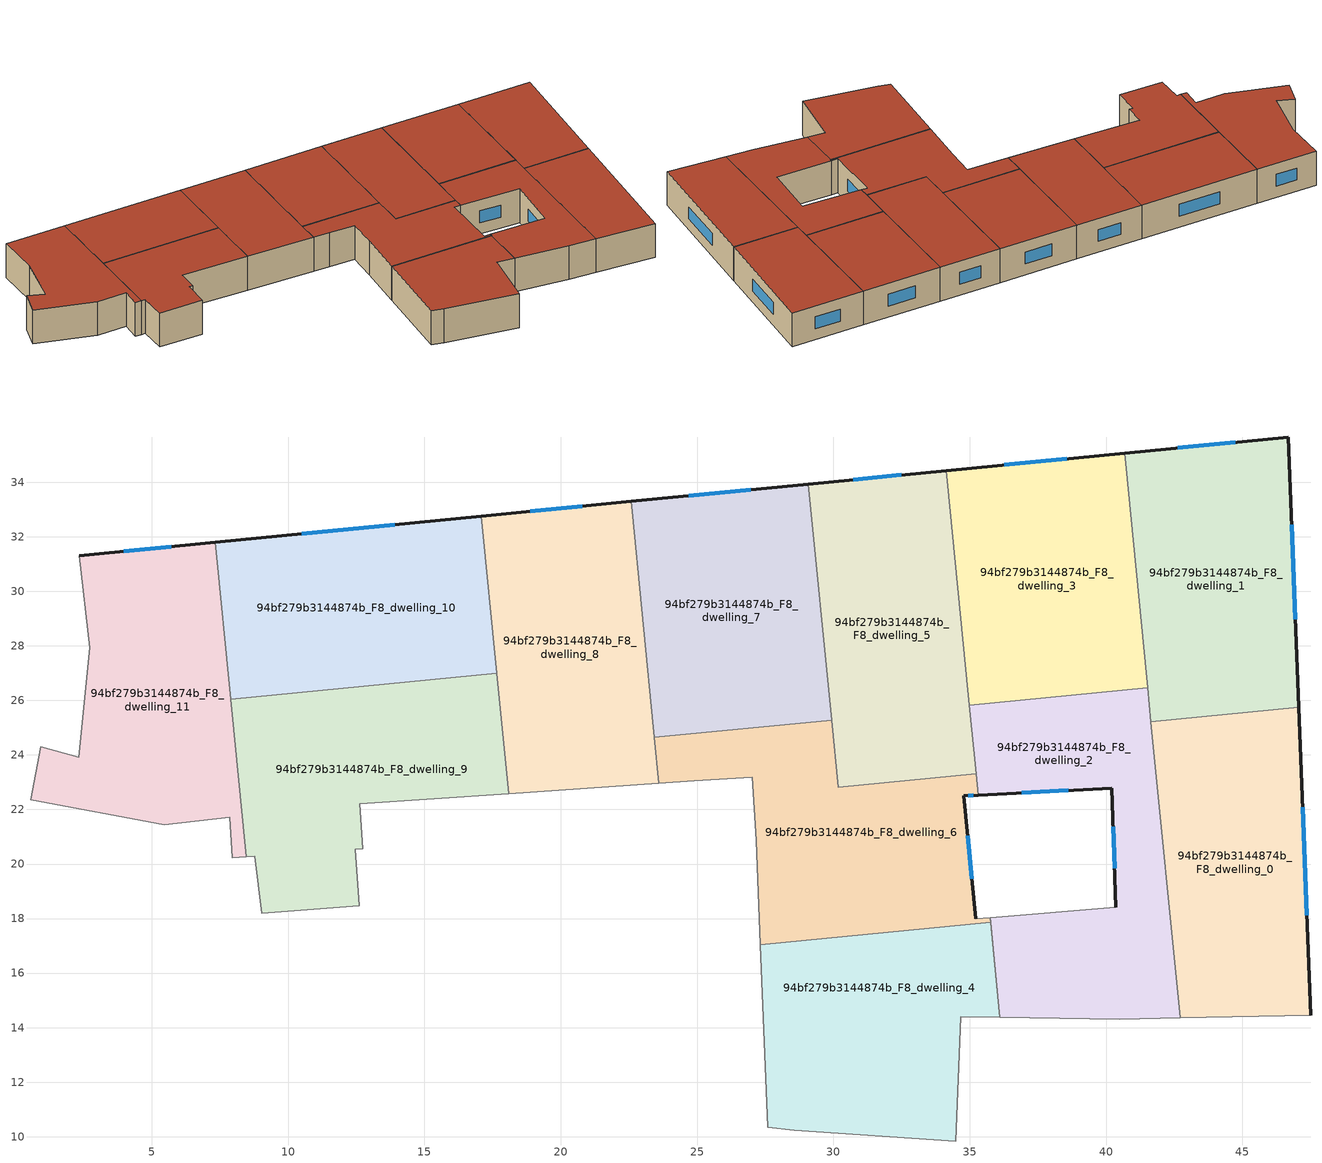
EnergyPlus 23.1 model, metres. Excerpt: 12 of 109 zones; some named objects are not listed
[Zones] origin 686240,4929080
94bf279b3144874b_F8_dwelling_0
 floor to 94bf279b3144874b_F7_dwelling_0 (EU_floor_Construction): 47.06,25.75 47.5,14.45 42.71,14.36 41.65,25.22 z24
 wall outside (EU_wall_Construction): 47.5,14.45 47.06,25.75 z24:27
 wall adiabatic (EU_wall_Construction): 42.71,14.36 47.5,14.45 z24:27
 wall to 94bf279b3144874b_F8_dwelling_1 (EU_wall_Construction): 47.06,25.75 41.65,25.22 z24:27
 wall to 94bf279b3144874b_F8_dwelling_2 (EU_wall_Construction): 41.65,25.22 42.71,14.36 z24:27
 window (EU_Window_Construction): 47.36,18.13 47.21,22.08 z24.98:26.02
 roof outside (EU_roof_Construction): 47.5,14.45 47.06,25.75 41.65,25.22 42.71,14.36 z27
94bf279b3144874b_F8_dwelling_1
 floor to 94bf279b3144874b_F7_dwelling_1 (EU_floor_Construction): 46.68,35.66 47.06,25.75 41.65,25.22 40.68,35.07 z24
 wall outside (EU_wall_Construction): 47.06,25.75 46.68,35.66 40.68,35.07 z24:27
 wall to 94bf279b3144874b_F8_dwelling_3 (EU_wall_Construction): 40.68,35.07 41.52,26.47 z24:27
 wall to 94bf279b3144874b_F8_dwelling_2 (EU_wall_Construction): 41.52,26.47 41.64,25.22 z24:27
 window (EU_Window_Construction): 46.94,28.97 46.81,32.44 / 44.73,35.47 42.63,35.26 z24.98:26.02
 roof outside (EU_roof_Construction): 47.06,25.75 46.68,35.66 40.68,35.07 41.65,25.22 z27
94bf279b3144874b_F8_dwelling_10
 floor to 94bf279b3144874b_F7_dwelling_10 (EU_floor_Construction): 17.09,32.76 17.65,26.99 7.89,26.04 7.33,31.8 z24
 wall outside (EU_wall_Construction): 17.09,32.76 7.33,31.8 z24:27
 wall to 94bf279b3144874b_F8_dwelling_9 (EU_wall_Construction): 7.89,26.04 17.65,26.99 z24:27
 wall to 94bf279b3144874b_F8_dwelling_8 (EU_wall_Construction): 17.65,26.99 17.09,32.76 z24:27
 wall to 94bf279b3144874b_F8_dwelling_11 (EU_wall_Construction): 7.33,31.8 7.89,26.04 z24:27
 window (EU_Window_Construction): 13.91,32.45 10.5,32.11 z24.98:26.02
 roof outside (EU_roof_Construction): 17.65,26.99 17.09,32.76 7.33,31.8 7.89,26.04 z27
94bf279b3144874b_F8_dwelling_11
 floor to 94bf279b3144874b_F7_dwelling_11 (EU_floor_Construction): 7.33,31.8 8.46,20.26 7.94,20.22 7.85,21.72 5.45,21.44 0.56,22.35 0.92,24.3 2.33,23.91 2.72,27.92 2.34,31.31 z24
 wall outside (EU_wall_Construction): 7.33,31.8 2.34,31.31 z24:27
 wall adiabatic (EU_wall_Construction): 2.34,31.31 2.72,27.92 2.33,23.91 0.92,24.3 0.56,22.35 5.45,21.44 7.85,21.72 7.94,20.22 8.46,20.26 z24:27
 wall to 94bf279b3144874b_F8_dwelling_9 (EU_wall_Construction): 8.46,20.26 7.89,26.04 z24:27
 window (EU_Window_Construction): 5.71,31.64 3.96,31.47 z24.98:26.02
 roof outside (EU_roof_Construction): 8.46,20.26 7.33,31.8 2.34,31.31 2.72,27.92 2.33,23.91 0.92,24.3 0.56,22.35 5.45,21.44 7.85,21.72 7.94,20.22 z27
94bf279b3144874b_F8_dwelling_2
 floor to 94bf279b3144874b_F7_dwelling_2 (EU_floor_Construction): 41.52,26.47 42.71,14.36 40.49,14.31 36.1,14.38 35.75,18.04 40.36,18.42 40.21,22.78 35.31,22.53 34.98,25.83 z24
 wall outside (EU_wall_Construction): 35.31,22.53 40.21,22.78 40.36,18.42 z24:27
 wall adiabatic (EU_wall_Construction): 40.36,18.42 35.75,18.04 36.1,14.38 40.49,14.31 42.71,14.36 z24:27
 wall to 94bf279b3144874b_F8_dwelling_3 (EU_wall_Construction): 41.52,26.47 34.98,25.83 z24:27
 wall to 94bf279b3144874b_F8_dwelling_5 (EU_wall_Construction): 34.98,25.83 35.23,23.3 z24:27
 wall to 94bf279b3144874b_F8_dwelling_6 (EU_wall_Construction): 35.23,23.3 35.31,22.53 z24:27
 window (EU_Window_Construction): 40.26,21.36 40.31,19.84 / 36.9,22.61 38.62,22.7 z24.98:26.02
 roof outside (EU_roof_Construction): 42.71,14.36 41.52,26.47 34.98,25.83 35.31,22.53 40.21,22.78 40.36,18.42 35.75,18.04 36.1,14.38 40.49,14.31 z27
94bf279b3144874b_F8_dwelling_3
 floor to 94bf279b3144874b_F7_dwelling_3 (EU_floor_Construction): 40.68,35.07 41.52,26.47 34.98,25.83 34.14,34.43 z24
 wall outside (EU_wall_Construction): 40.68,35.07 34.14,34.43 z24:27
 wall to 94bf279b3144874b_F8_dwelling_5 (EU_wall_Construction): 34.14,34.43 34.98,25.83 z24:27
 window (EU_Window_Construction): 38.55,34.86 36.26,34.64 z24.98:26.02
 roof outside (EU_roof_Construction): 41.52,26.47 40.68,35.07 34.14,34.43 34.98,25.83 z27
94bf279b3144874b_F8_dwelling_4
 floor to 94bf279b3144874b_F7_dwelling_4 (EU_floor_Construction): 35.76,17.87 36.1,14.38 34.66,14.4 34.48,9.84 28.56,10.24 27.59,10.35 27.32,17.04 z24
 wall adiabatic (EU_wall_Construction): 27.32,17.04 27.59,10.35 28.56,10.24 34.48,9.84 34.66,14.4 36.1,14.38 35.76,17.87 z24:27
 wall to 94bf279b3144874b_F8_dwelling_6 (EU_wall_Construction): 35.76,17.87 27.32,17.04 z24:27
 roof outside (EU_roof_Construction): 34.48,9.84 34.66,14.4 36.1,14.38 35.76,17.87 27.32,17.04 27.59,10.35 28.56,10.24 z27
94bf279b3144874b_F8_dwelling_5
 floor to 94bf279b3144874b_F7_dwelling_5 (EU_floor_Construction): 34.14,34.43 35.23,23.3 30.17,22.81 29.08,33.93 z24
 wall outside (EU_wall_Construction): 34.14,34.43 29.08,33.93 z24:27
 wall to 94bf279b3144874b_F8_dwelling_6 (EU_wall_Construction): 29.93,25.28 30.17,22.81 35.23,23.3 z24:27
 wall to 94bf279b3144874b_F8_dwelling_7 (EU_wall_Construction): 29.08,33.93 29.93,25.28 z24:27
 window (EU_Window_Construction): 32.49,34.27 30.72,34.1 z24.98:26.02
 roof outside (EU_roof_Construction): 35.23,23.3 34.14,34.43 29.08,33.93 30.17,22.81 z27
94bf279b3144874b_F8_dwelling_6
 floor to 94bf279b3144874b_F7_dwelling_6 (EU_floor_Construction): 35.23,23.3 35.31,22.53 34.78,22.5 35.22,17.99 35.75,18.04 35.76,17.87 27.32,17.04 27.16,20.87 27.02,23.18 24.89,23.06 23.59,22.97 23.43,24.64 29.93,25.28 30.17,22.81 z24
 wall outside (EU_wall_Construction): 35.22,17.99 34.78,22.5 35.31,22.53 z24:27
 wall to 94bf279b3144874b_F8_dwelling_7 (EU_wall_Construction): 29.93,25.28 23.43,24.64 z24:27
 wall adiabatic (EU_wall_Construction): 35.76,17.87 35.75,18.04 35.22,17.99 / 23.59,22.97 24.89,23.06 27.02,23.18 27.16,20.87 27.32,17.04 z24:27
 wall to 94bf279b3144874b_F8_dwelling_8 (EU_wall_Construction): 23.43,24.65 23.59,22.97 z24:27
 window (EU_Window_Construction): 34.95,22.51 35.13,22.52 / 35.08,19.46 34.92,21.03 z24.98:26.02
 roof outside (EU_roof_Construction): 35.76,17.87 35.75,18.04 35.22,17.99 34.78,22.5 35.31,22.53 35.23,23.3 30.17,22.81 29.93,25.28 23.43,24.64 23.59,22.97 24.89,23.06 27.02,23.18 27.16,20.87 27.32,17.04 z27
94bf279b3144874b_F8_dwelling_7
 floor to 94bf279b3144874b_F7_dwelling_7 (EU_floor_Construction): 29.08,33.93 29.93,25.28 23.43,24.64 22.58,33.3 z24
 wall outside (EU_wall_Construction): 29.08,33.93 22.58,33.3 z24:27
 wall to 94bf279b3144874b_F8_dwelling_8 (EU_wall_Construction): 22.58,33.3 23.43,24.64 z24:27
 window (EU_Window_Construction): 26.97,33.73 24.69,33.5 z24.98:26.02
 roof outside (EU_roof_Construction): 29.93,25.28 29.08,33.93 22.58,33.3 23.43,24.64 z27
94bf279b3144874b_F8_dwelling_8
 floor to 94bf279b3144874b_F7_dwelling_8 (EU_floor_Construction): 22.58,33.3 23.59,22.97 18.08,22.58 17.09,32.76 z24
 wall outside (EU_wall_Construction): 22.58,33.3 17.09,32.76 z24:27
 wall adiabatic (EU_wall_Construction): 18.08,22.58 23.59,22.97 z24:27
 wall to 94bf279b3144874b_F8_dwelling_9 (EU_wall_Construction): 17.65,26.99 18.08,22.58 z24:27
 window (EU_Window_Construction): 20.79,33.12 18.87,32.93 z24.98:26.02
 roof outside (EU_roof_Construction): 23.59,22.97 22.58,33.3 17.09,32.76 18.08,22.58 z27
94bf279b3144874b_F8_dwelling_9
 floor to 94bf279b3144874b_F7_dwelling_9 (EU_floor_Construction): 17.65,26.99 18.08,22.58 12.63,22.2 12.74,20.56 12.46,20.54 12.61,18.47 9.03,18.2 8.78,20.28 8.46,20.26 7.89,26.04 z24
 wall adiabatic (EU_wall_Construction): 8.46,20.26 8.78,20.28 9.03,18.2 12.61,18.47 12.46,20.54 12.74,20.56 12.63,22.2 18.08,22.58 z24:27
 roof outside (EU_roof_Construction): 18.08,22.58 17.65,26.99 7.89,26.04 8.46,20.26 8.78,20.28 9.03,18.2 12.61,18.47 12.46,20.54 12.74,20.56 12.63,22.2 z27
[Building]
EU S2 Campaign: North Axis=0; Terrain=City; Solar Distribution=FullExterior
[Site:Location]
Bologna: Latitude=44.5; Longitude=11.25; Time Zone=1; Elevation=37
[SizingPeriod:WeatherFileDays]
AnnualSizingPeriod: Begin Month=1; Begin Day of Month=1; End Month=12; End Day of Month=31; Day of Week for Start Day=Monday; Use Weather File Daylight Saving Period=No; Use Weather File Rain and Snow Indicators=No
[MATERIAL]
EU_InternalMass_Material: Roughness=MediumRough; Thickness=0.1; Conductivity=1; Density=1800; Specific Heat=900; Thermal Absorptance=0.9; Solar Absorptance=0.7; Visible Absorptance=0.7
[MATERIAL:NOMASS] Roughness=MediumRough; Thermal Absorptance=0.9; Solar Absorptance=0.7; Visible Absorptance=0.7
Name | Thermal Resistance
EU_wall_NoMass | 0.905828
EU_roof_NoMass | 0.37593
EU_floor_NoMass | 0.67114
[WINDOWMATERIAL:SIMPLEGLAZINGSYSTEM]
EU_Window_SimpleGlazing: UFactor=4.52486; Solar Heat Gain Coefficient=0.85; Visible Transmittance=0.85
[CONSTRUCTION]
EU_wall_Construction: EU_wall_NoMass
EU_roof_Construction: EU_roof_NoMass
EU_floor_Construction: EU_floor_NoMass
EU_Window_Construction: EU_Window_SimpleGlazing
EU_InternalMass_Construction: EU_InternalMass_Material
[ZONE] Type=1; Multiplier=1; Ceiling Height=autocalculate; Floor Area=autocalculate; Part of Total Floor Area=Yes
Name | Volume
94bf279b3144874b_F8_dwelling_0 | 170.429
94bf279b3144874b_F8_dwelling_1 | 170.435
94bf279b3144874b_F8_dwelling_10 | 170.441
94bf279b3144874b_F8_dwelling_11 | 170.418
94bf279b3144874b_F8_dwelling_2 | 170.423
94bf279b3144874b_F8_dwelling_3 | 170.43
94bf279b3144874b_F8_dwelling_4; 94bf279b3144874b_F8_dwelling_5 | 170.433
94bf279b3144874b_F8_dwelling_6 | 170.422
94bf279b3144874b_F8_dwelling_7 | 170.437
94bf279b3144874b_F8_dwelling_8 | 170.451
94bf279b3144874b_F8_dwelling_9 | 170.407
[INTERNALMASS] Construction=EU_InternalMass_Construction
Name | Zone or ZoneList | Surface Area
94bf279b3144874b_F8_dwelling_0_EU_InternalMass | 94bf279b3144874b_F8_dwelling_0 | 56.8084
94bf279b3144874b_F8_dwelling_1_EU_InternalMass | 94bf279b3144874b_F8_dwelling_1 | 56.8109
94bf279b3144874b_F8_dwelling_2_EU_InternalMass | 94bf279b3144874b_F8_dwelling_2 | 56.809
94bf279b3144874b_F8_dwelling_3_EU_InternalMass | 94bf279b3144874b_F8_dwelling_3 | 56.8114
94bf279b3144874b_F8_dwelling_4_EU_InternalMass | 94bf279b3144874b_F8_dwelling_4 | 56.8101
94bf279b3144874b_F8_dwelling_5_EU_InternalMass | 94bf279b3144874b_F8_dwelling_5 | 56.8106
94bf279b3144874b_F8_dwelling_6_EU_InternalMass | 94bf279b3144874b_F8_dwelling_6 | 56.8073
94bf279b3144874b_F8_dwelling_7_EU_InternalMass | 94bf279b3144874b_F8_dwelling_7 | 56.8128
94bf279b3144874b_F8_dwelling_8_EU_InternalMass | 94bf279b3144874b_F8_dwelling_8 | 56.8172
94bf279b3144874b_F8_dwelling_9_EU_InternalMass | 94bf279b3144874b_F8_dwelling_9 | 56.8022
94bf279b3144874b_F8_dwelling_10_EU_InternalMass | 94bf279b3144874b_F8_dwelling_10 | 56.813
94bf279b3144874b_F8_dwelling_11_EU_InternalMass | 94bf279b3144874b_F8_dwelling_11 | 56.8055
[OTHEREQUIPMENT] Fuel Type=Electricity; Design Level Calculation Method=Watts/Area; Power per Zone Floor Area=1; Fraction Latent=0; Fraction Radiant=0; Fraction Lost=0; Carbon Dioxide Generation Rate=0; EndUse Subcategory=EU_Step8_InternalGains
Name | Zone or ZoneList or Space or SpaceList | Schedule
EU_Step8_InternalGain_94bf279b3144874b_F8_dwelling_0_f000 | 94bf279b3144874b_F8_dwelling_0 | EU_Step8_GainSchedule_94bf279b3144874b_F8_dwelling_0_f000
EU_Step8_InternalGain_94bf279b3144874b_F8_dwelling_1_f000 | 94bf279b3144874b_F8_dwelling_1 | EU_Step8_GainSchedule_94bf279b3144874b_F8_dwelling_1_f000
EU_Step8_InternalGain_94bf279b3144874b_F8_dwelling_2_f000 | 94bf279b3144874b_F8_dwelling_2 | EU_Step8_GainSchedule_94bf279b3144874b_F8_dwelling_2_f000
EU_Step8_InternalGain_94bf279b3144874b_F8_dwelling_3_f000 | 94bf279b3144874b_F8_dwelling_3 | EU_Step8_GainSchedule_94bf279b3144874b_F8_dwelling_3_f000
EU_Step8_InternalGain_94bf279b3144874b_F8_dwelling_4_f000 | 94bf279b3144874b_F8_dwelling_4 | EU_Step8_GainSchedule_94bf279b3144874b_F8_dwelling_4_f000
EU_Step8_InternalGain_94bf279b3144874b_F8_dwelling_5_f000 | 94bf279b3144874b_F8_dwelling_5 | EU_Step8_GainSchedule_94bf279b3144874b_F8_dwelling_5_f000
EU_Step8_InternalGain_94bf279b3144874b_F8_dwelling_6_f000 | 94bf279b3144874b_F8_dwelling_6 | EU_Step8_GainSchedule_94bf279b3144874b_F8_dwelling_6_f000
EU_Step8_InternalGain_94bf279b3144874b_F8_dwelling_7_f000 | 94bf279b3144874b_F8_dwelling_7 | EU_Step8_GainSchedule_94bf279b3144874b_F8_dwelling_7_f000
EU_Step8_InternalGain_94bf279b3144874b_F8_dwelling_8_f000 | 94bf279b3144874b_F8_dwelling_8 | EU_Step8_GainSchedule_94bf279b3144874b_F8_dwelling_8_f000
EU_Step8_InternalGain_94bf279b3144874b_F8_dwelling_9_f000 | 94bf279b3144874b_F8_dwelling_9 | EU_Step8_GainSchedule_94bf279b3144874b_F8_dwelling_9_f000
EU_Step8_InternalGain_94bf279b3144874b_F8_dwelling_10_f000 | 94bf279b3144874b_F8_dwelling_10 | EU_Step8_GainSchedule_94bf279b3144874b_F8_dwelling_10_f000
EU_Step8_InternalGain_94bf279b3144874b_F8_dwelling_11_f000 | 94bf279b3144874b_F8_dwelling_11 | EU_Step8_GainSchedule_94bf279b3144874b_F8_dwelling_11_f000
[ZONEVENTILATION:DESIGNFLOWRATE] Schedule=EU_AlwaysOn; Design Flow Rate Calculation Method=AirChanges/Hour; Air Changes per Hour=0.73129; Ventilation Type=Natural; Fan Pressure Rise=0; Fan Total Efficiency=1; Constant Term Coefficient=1; Temperature Term Coefficient=0; Velocity Term Coefficient=0; Velocity Squared Term Coefficient=0; Minimum Indoor Temperature=-100; Maximum Indoor Temperature=100; Delta Temperature=-100; Minimum Outdoor Temperature=-100; Maximum Outdoor Temperature=100; Maximum Wind Speed=40
Name | Zone or ZoneList or Space or SpaceList
EU_ConstantAir_94bf279b3144874b_F8_dwelling_0 | 94bf279b3144874b_F8_dwelling_0
EU_ConstantAir_94bf279b3144874b_F8_dwelling_1 | 94bf279b3144874b_F8_dwelling_1
EU_ConstantAir_94bf279b3144874b_F8_dwelling_2 | 94bf279b3144874b_F8_dwelling_2
EU_ConstantAir_94bf279b3144874b_F8_dwelling_3 | 94bf279b3144874b_F8_dwelling_3
EU_ConstantAir_94bf279b3144874b_F8_dwelling_4 | 94bf279b3144874b_F8_dwelling_4
EU_ConstantAir_94bf279b3144874b_F8_dwelling_5 | 94bf279b3144874b_F8_dwelling_5
EU_ConstantAir_94bf279b3144874b_F8_dwelling_6 | 94bf279b3144874b_F8_dwelling_6
EU_ConstantAir_94bf279b3144874b_F8_dwelling_7 | 94bf279b3144874b_F8_dwelling_7
EU_ConstantAir_94bf279b3144874b_F8_dwelling_8 | 94bf279b3144874b_F8_dwelling_8
EU_ConstantAir_94bf279b3144874b_F8_dwelling_9 | 94bf279b3144874b_F8_dwelling_9
EU_ConstantAir_94bf279b3144874b_F8_dwelling_10 | 94bf279b3144874b_F8_dwelling_10
EU_ConstantAir_94bf279b3144874b_F8_dwelling_11 | 94bf279b3144874b_F8_dwelling_11
[HVACTEMPLATE:ZONE:IDEALLOADSAIRSYSTEM] System Availability Schedule=EU_AlwaysOn; Maximum Heating Supply Air Temperature=50; Minimum Cooling Supply Air Temperature=13; Maximum Heating Supply Air Humidity Ratio=0.0156; Minimum Cooling Supply Air Humidity Ratio=0.0077; Heating Limit=NoLimit; Cooling Limit=NoLimit; Heating Availability Schedule=EU_AlwaysOn; Cooling Availability Schedule=EU_CoolingOff; Dehumidification Control Type=ConstantSensibleHeatRatio; Cooling Sensible Heat Ratio=0.7; Dehumidification Setpoint=60; Humidification Control Type=None; Humidification Setpoint=30; Outdoor Air Method=None; Outdoor Air Flow Rate per Person=0.00944; Outdoor Air Flow Rate per Zone Floor Area=0; Outdoor Air Flow Rate per Zone=0; Demand Controlled Ventilation Type=None; Outdoor Air Economizer Type=NoEconomizer; Heat Recovery Type=None; Sensible Heat Recovery Effectiveness=0.7; Latent Heat Recovery Effectiveness=0.65
Name | Template Thermostat
94bf279b3144874b_F8_dwelling_0 | EU_HeatOnly_94bf279b3144874b_F8_dwelling_0
94bf279b3144874b_F8_dwelling_1 | EU_HeatOnly_94bf279b3144874b_F8_dwelling_1
94bf279b3144874b_F8_dwelling_2 | EU_HeatOnly_94bf279b3144874b_F8_dwelling_2
94bf279b3144874b_F8_dwelling_3 | EU_HeatOnly_94bf279b3144874b_F8_dwelling_3
94bf279b3144874b_F8_dwelling_4 | EU_HeatOnly_94bf279b3144874b_F8_dwelling_4
94bf279b3144874b_F8_dwelling_5 | EU_HeatOnly_94bf279b3144874b_F8_dwelling_5
94bf279b3144874b_F8_dwelling_6 | EU_HeatOnly_94bf279b3144874b_F8_dwelling_6
94bf279b3144874b_F8_dwelling_7 | EU_HeatOnly_94bf279b3144874b_F8_dwelling_7
94bf279b3144874b_F8_dwelling_8 | EU_HeatOnly_94bf279b3144874b_F8_dwelling_8
94bf279b3144874b_F8_dwelling_9 | EU_HeatOnly_94bf279b3144874b_F8_dwelling_9
94bf279b3144874b_F8_dwelling_10 | EU_HeatOnly_94bf279b3144874b_F8_dwelling_10
94bf279b3144874b_F8_dwelling_11 | EU_HeatOnly_94bf279b3144874b_F8_dwelling_11
[SIZING:ZONE] Zone Cooling Design Supply Air Temperature Input Method=SupplyAirTemperature; Zone Cooling Design Supply Air Temperature=13; Zone Heating Design Supply Air Temperature Input Method=SupplyAirTemperature; Zone Heating Design Supply Air Temperature=50; Zone Cooling Design Supply Air Humidity Ratio=0.008; Zone Heating Design Supply Air Humidity Ratio=0.008; Cooling Design Air Flow Method=DesignDay; Cooling Design Air Flow Rate=0; Cooling Minimum Air Flow per Zone Floor Area=0.000762; Cooling Minimum Air Flow=0; Cooling Minimum Air Flow Fraction=0.2; Heating Design Air Flow Method=DesignDay; Heating Design Air Flow Rate=0; Heating Maximum Air Flow per Zone Floor Area=0.002032; Heating Maximum Air Flow=0.141576; Heating Maximum Air Flow Fraction=0.3; Account for Dedicated Outdoor Air System=No; Dedicated Outdoor Air System Control Strategy=NeutralSupplyAir; Dedicated Outdoor Air Low Setpoint Temperature for Design=autosize; Dedicated Outdoor Air High Setpoint Temperature for Design=autosize; Zone Load Sizing Method=Sensible Load Only No Latent Load; Zone Latent Cooling Design Supply Air Humidity Ratio Input Method=HumidityRatioDifference; Zone Cooling Design Supply Air Humidity Ratio Difference=0.005; Zone Latent Heating Design Supply Air Humidity Ratio Input Method=HumidityRatioDifference; Zone Humidification Design Supply Air Humidity Ratio Difference=0.005
94bf279b3144874b_F8_dwelling_0; 94bf279b3144874b_F8_dwelling_1; 94bf279b3144874b_F8_dwelling_2; 94bf279b3144874b_F8_dwelling_3; 94bf279b3144874b_F8_dwelling_4; 94bf279b3144874b_F8_dwelling_5; 94bf279b3144874b_F8_dwelling_6; 94bf279b3144874b_F8_dwelling_7; 94bf279b3144874b_F8_dwelling_8; 94bf279b3144874b_F8_dwelling_9; 94bf279b3144874b_F8_dwelling_10; 94bf279b3144874b_F8_dwelling_11
[SCHEDULE:CONSTANT]
Name | Hourly Value
EU_AlwaysOn | 1
EU_CoolingOff | 0
[SCHEDULE:FILE] Column Number=1; Rows to Skip at Top=0; Number of Hours of Data=8760; Column Separator=Comma; Interpolate to Timestep=No; Minutes per Item=60; Adjust Schedule for Daylight Savings=Yes
Name | File
EU_Step8_GainSchedule_94bf279b3144874b_F8_dwelling_0_f000 | ../../schedules/94bf279b3144874b/94bf279b3144874b_F8_dwelling_0_f000_gain.csv
EU_Step8_GainSchedule_94bf279b3144874b_F8_dwelling_1_f000 | ../../schedules/94bf279b3144874b/94bf279b3144874b_F8_dwelling_1_f000_gain.csv
EU_Step8_GainSchedule_94bf279b3144874b_F8_dwelling_2_f000 | ../../schedules/94bf279b3144874b/94bf279b3144874b_F8_dwelling_2_f000_gain.csv
EU_Step8_GainSchedule_94bf279b3144874b_F8_dwelling_3_f000 | ../../schedules/94bf279b3144874b/94bf279b3144874b_F8_dwelling_3_f000_gain.csv
EU_Step8_GainSchedule_94bf279b3144874b_F8_dwelling_4_f000 | ../../schedules/94bf279b3144874b/94bf279b3144874b_F8_dwelling_4_f000_gain.csv
EU_Step8_GainSchedule_94bf279b3144874b_F8_dwelling_5_f000 | ../../schedules/94bf279b3144874b/94bf279b3144874b_F8_dwelling_5_f000_gain.csv
EU_Step8_GainSchedule_94bf279b3144874b_F8_dwelling_6_f000 | ../../schedules/94bf279b3144874b/94bf279b3144874b_F8_dwelling_6_f000_gain.csv
EU_Step8_GainSchedule_94bf279b3144874b_F8_dwelling_7_f000 | ../../schedules/94bf279b3144874b/94bf279b3144874b_F8_dwelling_7_f000_gain.csv
EU_Step8_GainSchedule_94bf279b3144874b_F8_dwelling_8_f000 | ../../schedules/94bf279b3144874b/94bf279b3144874b_F8_dwelling_8_f000_gain.csv
EU_Step8_GainSchedule_94bf279b3144874b_F8_dwelling_9_f000 | ../../schedules/94bf279b3144874b/94bf279b3144874b_F8_dwelling_9_f000_gain.csv
EU_Step8_GainSchedule_94bf279b3144874b_F8_dwelling_10_f000 | ../../schedules/94bf279b3144874b/94bf279b3144874b_F8_dwelling_10_f000_gain.csv
EU_Step8_GainSchedule_94bf279b3144874b_F8_dwelling_11_f000 | ../../schedules/94bf279b3144874b/94bf279b3144874b_F8_dwelling_11_f000_gain.csv
